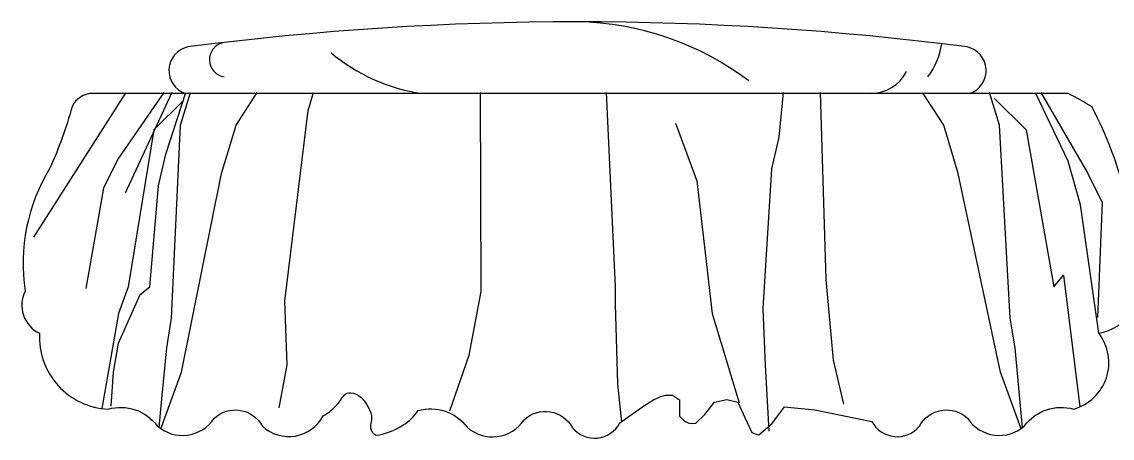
# Model space of a CAD drawing. Header units: inches. Extents: x 4.1 to 46.6, y 13.1 to 37.9.
# Drawn here: x 35.698 to 37.353, y 15.814 to 16.446 of the extents above; entities that cross this region are included whole.
import ezdxf

# ---------------------------------------------------------------- set-up
doc = ezdxf.new("R2010")
doc.units = ezdxf.units.IN
doc.header["$MEASUREMENT"] = 0
doc.layers.add('02', color=2, linetype='Continuous')

msp = doc.modelspace()

# ---------------------------------------------------------------- linework, layer by layer
at = {"layer": '02'}
for points in [[(37.1367, 16.3372, 0.763775), (37.1328, 16.4076, 0.064537), (35.95, 16.4076, 0.763775), (35.9461, 16.3372)], [(37.3226, 16.3168, 0.013691), (37.2861, 16.3372), (35.8056, 16.3372, 0.294596), (35.7741, 16.3168, -0.03743), (35.7406, 16.224, 0.177083), (35.7029, 16.0372, 0.422889), (35.7248, 15.9736, 0.415908), (35.8289, 15.8585, -0.311064), (35.9033, 15.8333, 0.459776), (35.9896, 15.8444, -0.493474), (36.0632, 15.8325, 0.49367), (36.1552, 15.8483, 0.076762), (36.1698, 15.8587, 0.002263), (36.1744, 15.8633, 0.004268), (36.1769, 15.8658, 0.060586), (36.1821, 15.8727, -0.056864), (36.1875, 15.88, -0.244333), (36.197, 15.8833, -0.139654), (36.2124, 15.8765, -0.071508), (36.219, 15.8691, -0.044422), (36.2266, 15.8552, -0.175632), (36.2277, 15.8371, 0.232526), (36.2301, 15.8232, 0.300604), (36.2407, 15.8193, 0.081146), (36.2763, 15.8339, 0.109727), (36.2995, 15.8563, -0.311064), (36.3738, 15.8311, 0.459776), (36.4602, 15.8422, -0.493474), (36.5337, 15.8303, 0.534348), (36.6057, 15.8375), (36.6437, 15.8646), (36.6569, 15.8727), (36.6681, 15.8776), (36.6747, 15.8798), (36.6857, 15.8794), (36.696, 15.8727), (36.6963, 15.8606), (36.696, 15.8478), (36.7036, 15.8402), (36.7102, 15.8372), (36.7141, 15.8367), (36.7209, 15.8372), (36.7345, 15.8502), (36.7493, 15.8691), (36.7679, 15.8731), (36.7848, 15.8691), (36.7954, 15.846), (36.8061, 15.823), (36.811, 15.821), (36.8168, 15.8194), (36.8364, 15.8361), (36.8558, 15.862), (36.9014, 15.8573), (36.9883, 15.8397, 0.534348), (37.0603, 15.8325, -0.493474), (37.1338, 15.8444, 0.459776), (37.2201, 15.8333, -0.311064), (37.2945, 15.8585, 0.532505), (37.3326, 15.9736, 0.389056), (37.3978, 16.0587, 0.030504)], [(37.3735, 16.18, 0.064064), (37.3221, 16.3172)]]:
    msp.add_lwpolyline(points, format="xyb", dxfattribs=at)
for points in [[(35.8549, 16.3369), (35.7157, 16.1194)], [(35.9135, 16.3388), (35.8438, 16.2376), (35.8218, 16.1935), (35.7952, 16.0414)], [(35.8333, 15.863), (35.837, 15.9145), (35.8444, 15.9586), (35.8775, 16.0322), (35.8922, 16.044), (35.9055, 16.1972), (35.9166, 16.245), (35.9466, 16.3388)], [(35.9257, 16.3388), (35.8549, 16.1861)], [(35.9066, 15.8305), (35.9106, 15.874), (35.918, 15.9513), (35.9253, 15.9962), (35.9387, 16.2891), (35.954, 16.3388)], [(35.9089, 15.8288), (35.9401, 15.9145), (36.0012, 16.2156), (36.0233, 16.2891), (36.0553, 16.3388)], [(36.0886, 15.8604), (36.1008, 15.9255), (36.0971, 16.022), (36.1325, 16.3112), (36.1404, 16.3388)], [(36.3474, 15.8557), (36.3769, 15.9402), (36.3953, 16.0367), (36.3939, 16.3388)], [(36.5847, 16.3388), (36.5986, 16.044), (36.5986, 16.0175), (36.6023, 15.8961), (36.608, 15.8388)], [(36.8324, 15.8248), (36.8268, 15.9255), (36.8231, 16.0109), (36.8364, 16.2229), (36.8475, 16.2707), (36.854, 16.3388)], [(36.9457, 15.8658), (36.9299, 15.9329), (36.9188, 16.055), (36.91, 16.3388)], [(37.2146, 15.8288), (37.1834, 15.9145), (37.1194, 16.2156), (37.0973, 16.2891), (37.0663, 16.3372)], [(37.2168, 15.8305), (37.2128, 15.874), (37.2055, 15.9513), (37.1981, 15.9962), (37.182, 16.2891), (37.1667, 16.3388)], [(37.3326, 15.9736), (37.3049, 16.1682), (37.2864, 16.2344), (37.2372, 16.3369)], [(37.2449, 16.3388), (37.3159, 16.216), (37.338, 16.1719), (37.3308, 15.9974)], [(35.9426, 16.3261), (35.8982, 16.2818), (35.8591, 16.044), (35.8444, 16.0036), (35.8191, 15.8594)], [(37.1746, 16.3296), (37.2225, 16.2818), (37.2644, 16.044), (37.2791, 16.0616), (37.3041, 15.8619)], [(36.6901, 16.2922), (36.7223, 16.2045), (36.7458, 16.0036), (36.7868, 15.8679)]]:
    msp.add_lwpolyline(points, dxfattribs=at)
for centre, radius, start, end in [((36.5332, 15.9992), 0.4466, 53.0467, 88.9487), ((36.0094, 16.3884), 0.0266, 104.7049, 260.7588), ((36.9826, 16.43), 0.1132, 323.1828, 351.0322), ((36.3452, 16.6125), 0.2782, 230.2372, 261.7107), ((36.9865, 16.3984), 0.0612, 269.679, 332.6264)]:
    msp.add_arc(centre, radius, start, end, dxfattribs=at)

doc.saveas('drawing.dxf')
